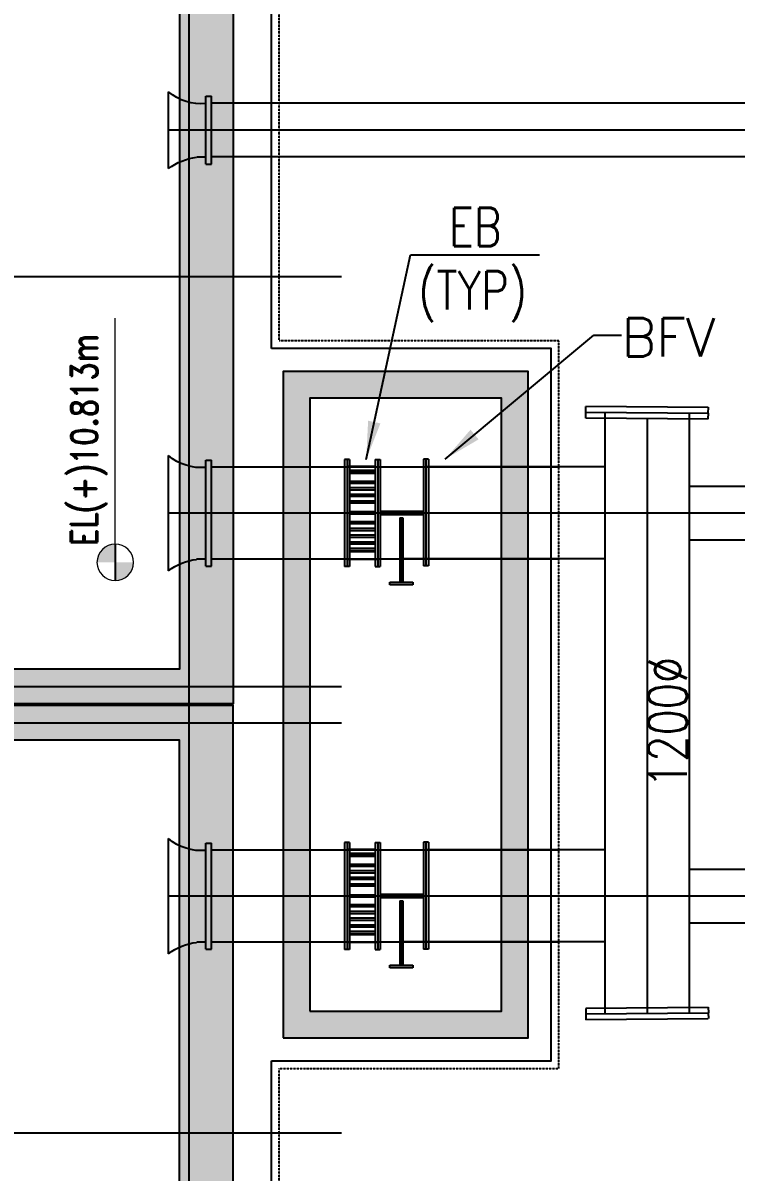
# Model space of a CAD drawing. Header units: millimetres. Extents: x -7644 to 230040, y 17031 to 222323.
# Drawn here: x 54782 to 64085, y 177252 to 192252 of the extents above; entities that cross this region are included whole.
import ezdxf

# ---------------------------------------------------------------- set-up
doc = ezdxf.new("R2010")
doc.units = ezdxf.units.MM
doc.header["$LTSCALE"] = 4
doc.header["$MEASUREMENT"] = 0
doc.linetypes.add('CENTER', pattern=[2, 1.25, -0.25, 0.25, -0.25])
doc.linetypes.add('HIDDEN', pattern=[0.375, 0.25, -0.125])
doc.layers.add('C - E - Text 2.5', color=3, linetype='CENTER', lineweight=35)
doc.layers.add('Object', color=7, linetype='Continuous', lineweight=0)
for name, color, linetype in [('CENTER', 252, 'CENTER'), ('DIM', 8, 'Continuous'), ('GD NAME', 6, 'CENTER'), ('GRID', 8, 'CENTER'), ('HATCH', 253, 'Continuous'), ('MOTOR', 252, 'Continuous'), ('PCC', 8, 'HIDDEN'), ('PIPE LINE(MOTOR)', 142, 'Continuous'), ('RCC WALL', 7, 'Continuous'), ('txt-2', 7, 'Continuous')]:
    doc.layers.add(name, color=color, linetype=linetype)
doc.styles.add('Mano', font='romand.shx', dxfattribs={"height": 3})
doc.styles.add('ROMANS', font='ROMANS')
doc.dimstyles.new('1-75N', dxfattribs={"dimscale": 75, "dimtxt": 5, "dimasz": 5, "dimexe": 1.25, "dimexo": 1.25, "dimgap": 1.25, "dimtad": 1, "dimdec": 0, "dimdsep": 46, "dimtxsty": 'ROMANS', "dimcen": 1, "dimclrd": 8, "dimclre": 8, "dimclrt": 5, "dimadec": 0, "dimazin": 0, "dimtfac": 1, "dimtdec": 0, "dimtmove": 0, "dimatfit": 3, "dimfxl": 1, "dimarcsym": 0})

# ---------------------------------------------------------------- blocks, each defined once
blk = doc.blocks.new('MECH')
at = {"layer": 'HATCH'}
h = blk.add_hatch(color=256, dxfattribs=at)
h.dxf.hatch_style = 1
h.paths.add_polyline_path([(-8501, 2370), (-8501, -130), (-16501, -130), (-16501, 2370)], flags=16)
h.paths.add_polyline_path([(-8151, 2720), (-8151, -480), (-16851, -480), (-16851, 2720)])
at = {"layer": 'CENTER'}
for points in [[(-20001, -5430), (-20000, 4215)], [(-15001, -5430), (-15000, 4215)], [(-10001, -5430), (-10000, 4215)]]:
    blk.add_lwpolyline(points, dxfattribs=at)
at = {"layer": 'CENTER', "elevation": 0}
blk.add_lwpolyline([(-16240, -2030), (-8471, -2030)], dxfattribs=at)
at = {"layer": 'MOTOR'}
for p, q in [((-15701, 1852, 0), (-15701, 1918, 0)), ((-15701, 1918, 0), (-14305, 1918, 0)), ((-15701, 1885, 0), (-14305, 1885, 0)), ((-15701, 1852, 0), (-14305, 1852, 0)), ((-15609, 1518, 0), (-15609, 1885, 0)), ((-15559, 1518, 0), (-15559, 1852, 0)), ((-15545, 1518, 0), (-15545, 1852, 0)), ((-15518, 1518, 0), (-15518, 1852, 0)), ((-15416, 1518, 0), (-15416, 1852, 0)), ((-15415, 1518, 0), (-15415, 1852, 0)), ((-15388, 1518, 0), (-15388, 1852, 0)), ((-15331, 1518, 0), (-15331, 1852, 0)), ((-15331, 1518, 0), (-15331, 1852, 0)), ((-15303, 1518, 0), (-15303, 1852, 0)), ((-15246, 1518, 0), (-15246, 1852, 0)), ((-15218, 1518, 0), (-15218, 1852, 0)), ((-15158, 1518, 0), (-15158, 1852, 0)), ((-15130, 1518, 0), (-15130, 1852, 0)), ((-15016, 1518, 0), (-15016, 1852, 0)), ((-14988, 1518, 0), (-14988, 1852, 0)), ((-14887, 1518, 0), (-14887, 1852, 0)), ((-14860, 1518, 0), (-14860, 1852, 0)), ((-14800, 1518, 0), (-14800, 1852, 0)), ((-14772, 1518, 0), (-14772, 1852, 0)), ((-14712, 1518, 0), (-14712, 1852, 0)), ((-14684, 1518, 0), (-14684, 1852, 0)), ((-14624, 1518, 0), (-14624, 1852, 0)), ((-14596, 1518, 0), (-14596, 1852, 0)), ((-14539, 1518, 0), (-14539, 1852, 0)), ((-14511, 1518, 0), (-14511, 1852, 0)), ((-14498, 1518, 0), (-14498, 1852, 0)), ((-14395, 1485, 0), (-14395, 1885, 0)), ((-14305, 1852, 0), (-14305, 1918, 0)), ((-10701, 1852, 0), (-10701, 1918, 0)), ((-10701, 1918, 0), (-9305, 1918, 0)), ((-10701, 1885, 0), (-9305, 1885, 0)), ((-10701, 1852, 0), (-9305, 1852, 0)), ((-10609, 1518, 0), (-10609, 1885, 0)), ((-10559, 1518, 0), (-10559, 1852, 0)), ((-10545, 1518, 0), (-10545, 1852, 0)), ((-10518, 1518, 0), (-10518, 1852, 0)), ((-10416, 1518, 0), (-10416, 1852, 0)), ((-10415, 1518, 0), (-10415, 1852, 0)), ((-10388, 1518, 0), (-10388, 1852, 0)), ((-10331, 1518, 0), (-10331, 1852, 0)), ((-10331, 1518, 0), (-10331, 1852, 0)), ((-10303, 1518, 0), (-10303, 1852, 0)), ((-10246, 1518, 0), (-10246, 1852, 0)), ((-10218, 1518, 0), (-10218, 1852, 0)), ((-10158, 1518, 0), (-10158, 1852, 0)), ((-10130, 1518, 0), (-10130, 1852, 0)), ((-10016, 1518, 0), (-10016, 1852, 0)), ((-9988, 1518, 0), (-9988, 1852, 0)), ((-9887, 1518, 0), (-9887, 1852, 0)), ((-9860, 1518, 0), (-9860, 1852, 0)), ((-9800, 1518, 0), (-9800, 1852, 0)), ((-9772, 1518, 0), (-9772, 1852, 0)), ((-9712, 1518, 0), (-9712, 1852, 0)), ((-9684, 1518, 0), (-9684, 1852, 0)), ((-9624, 1518, 0), (-9624, 1852, 0)), ((-9596, 1518, 0), (-9596, 1852, 0)), ((-9539, 1518, 0), (-9539, 1852, 0)), ((-9511, 1518, 0), (-9511, 1852, 0)), ((-9498, 1518, 0), (-9498, 1852, 0)), ((-9395, 1485, 0), (-9395, 1885, 0)), ((-9305, 1852, 0), (-9305, 1918, 0)), ((-15701, 1518, 0), (-15701, 1452, 0)), ((-15701, 1518, 0), (-14305, 1518, 0)), ((-15701, 1518, 0), (-15701, 1452, 0)), ((-15686, 1518, 0), (-14305, 1518, 0)), ((-14305, 1518, 0), (-14305, 1452, 0)), ((-14305, 1518, 0), (-14305, 1452, 0)), ((-10701, 1518, 0), (-10701, 1452, 0)), ((-10701, 1518, 0), (-10701, 1452, 0)), ((-10701, 1518, 0), (-9305, 1518, 0)), ((-10686, 1518, 0), (-9305, 1518, 0)), ((-9305, 1518, 0), (-9305, 1452, 0)), ((-9305, 1518, 0), (-9305, 1452, 0)), ((-15701, 1485, 0), (-14305, 1485, 0)), ((-15701, 1452, 0), (-14305, 1452, 0)), ((-15651, 1485, 0), (-14355, 1485, 0)), ((-15651, 1452, 0), (-14355, 1452, 0)), ((-15602, 1485, 0), (-15608, 855, 0)), ((-15025, 1452, 0), (-15030, 888, 0)), ((-14979, 1452, 0), (-14984, 888, 0)), ((-14407, 855, 0), (-14401, 1485, 0)), ((-10701, 1485, 0), (-9305, 1485, 0)), ((-10701, 1452, 0), (-9305, 1452, 0)), ((-10651, 1485, 0), (-9355, 1485, 0)), ((-10651, 1452, 0), (-9355, 1452, 0)), ((-10602, 1485, 0), (-10608, 855, 0)), ((-10025, 1452, 0), (-10030, 888, 0)), ((-9979, 1452, 0), (-9984, 888, 0)), ((-9407, 855, 0), (-9401, 1485, 0)), ((-14067, 1326, 0), (-14102, 1326, 0)), ((-14102, 1326, 0), (-14102, 1176, 0)), ((-14067, 1026, 0), (-14067, 1326, 0)), ((-9067, 1326, 0), (-9102, 1326, 0)), ((-9102, 1326, 0), (-9102, 1176, 0)), ((-9067, 1026, 0), (-9067, 1326, 0)), ((-14941, 1196, 0), (-14102, 1196, 0)), ((-14941, 1196, 0), (-14941, 1156, 0)), ((-14941, 1176, 0), (-14102, 1176, 0)), ((-14941, 1156, 0), (-14102, 1156, 0)), ((-14102, 1176, 0), (-14102, 1026, 0)), ((-9941, 1196, 0), (-9102, 1196, 0)), ((-9941, 1196, 0), (-9941, 1156, 0)), ((-9941, 1176, 0), (-9102, 1176, 0)), ((-9941, 1156, 0), (-9102, 1156, 0)), ((-9102, 1176, 0), (-9102, 1026, 0)), ((-14102, 1026, 0), (-14067, 1026, 0)), ((-9102, 1026, 0), (-9067, 1026, 0)), ((-15707, 822, 0), (-15707, 888, 0)), ((-15707, 888, 0), (-14311, 888, 0)), ((-15707, 855, 0), (-14311, 855, 0)), ((-15707, 822, 0), (-14311, 822, 0)), ((-14311, 822, 0), (-14311, 888, 0)), ((-10707, 822, 0), (-10707, 888, 0)), ((-10707, 888, 0), (-9311, 888, 0)), ((-10707, 855, 0), (-9311, 855, 0)), ((-10707, 822, 0), (-9311, 822, 0)), ((-9311, 822, 0), (-9311, 888, 0))]:
    blk.add_line(p, q, dxfattribs=at)
at = {"layer": 'PCC', "elevation": 0}
blk.add_lwpolyline([(-7751, 2770), (-7751, -880), (-17251, -880), (-17251, 2770)], dxfattribs=at)
at = {"layer": 'PIPE LINE(MOTOR)'}
for p, q in [((-19648, 3727, 0), (-19648, 3847, 0)), ((-14399, 3727), (-14399, 3848)), ((-9399, 3727), (-9399, 3847)), ((-20443, 3727, 0), (-20443, 3655, 0)), ((-19558, 3727, 0), (-20443, 3727, 0)), ((-19558, 3655, 0), (-20443, 3655, 0)), ((-20353, -5576), (-20353, 3655, 0)), ((-19653, -5576), (-19653, 3655, 0)), ((-19558, 3727, 0), (-19558, 3655, 0)), ((-15692, 3727), (-15692, 3655)), ((-14309, 3727), (-15692, 3727)), ((-14309, 3655), (-15692, 3655)), ((-15600, -889, 0), (-15600, 3655, 0)), ((-14401, -889, 0), (-14401, 3655, 0)), ((-14309, 3727), (-14309, 3655)), ((-10692, 3727), (-10692, 3655)), ((-9309, 3727), (-10692, 3727)), ((-9309, 3655), (-10692, 3655)), ((-10600, -889, 0), (-10600, 3655, 0)), ((-9401, -889, 0), (-9401, 3655, 0)), ((-9309, 3727), (-9309, 3655)), ((-15605, -1480, 0), (-15605, 855, 0)), ((-14406, -1480, 0), (-14406, 855, 0)), ((-10605, -1480, 0), (-10605, 855, 0)), ((-9406, -1480, 0), (-9406, 855, 0)), ((-16396, -1230, 0), (-16383, -2829, 0)), ((-16317, -1230, 0), (-16392, -1231, 0)), ((-16321, -1230, 0), (-16308, -2829, 0)), ((-16321, -1230, 0), (-16308, -2829, 0)), ((-16242, -1230, 0), (-16317, -1231, 0)), ((-16246, -1230, 0), (-16233, -2829, 0)), ((-8540, -1230, 0), (-8553, -2829, 0)), ((-8536, -1230, 0), (-8461, -1231, 0)), ((-8465, -1230, 0), (-8478, -2829, 0)), ((-8465, -1230, 0), (-8478, -2829, 0)), ((-8461, -1230, 0), (-8386, -1231, 0)), ((-8390, -1230, 0), (-8403, -2829, 0)), ((-15350, -5576, 0), (-15350, -2579, 0)), ((-14650, -5576, 0), (-14650, -2579, 0)), ((-10350, -5576, 0), (-10350, -2579, 0)), ((-9650, -5576, 0), (-9650, -2579, 0)), ((-16308, -2829, 0), (-16383, -2830, 0)), ((-16233, -2829, 0), (-16308, -2830, 0)), ((-8553, -2829, 0), (-8478, -2830, 0)), ((-8478, -2829, 0), (-8403, -2830, 0))]:
    blk.add_line(p, q, dxfattribs=at)
at = {"layer": 'PIPE LINE(MOTOR)', "elevation": 0}
for points in [[(-19498, 4215), (-20503, 4215)], [(-14249, 4215), (-15752, 4215)], [(-9249, 4215), (-10752, 4215)], [(-16319, -1480), (-8467, -1480)], [(-16310, -2579), (-8476, -2579)]]:
    blk.add_lwpolyline(points, dxfattribs=at)
at = {"layer": 'PIPE LINE(MOTOR)'}
for centre, radius, start, end in [((-20996, 3790, 0), 651, 354.4138, 40.7102), ((-18886, 3751, 0), 768, 142.8264, 172.7632), ((-16246, 3790), 651, 354.4138, 40.7102), ((-13636, 3751), 768, 142.8264, 172.7632), ((-11246, 3790), 651, 354.4138, 40.7102), ((-8636, 3751), 768, 142.8264, 172.7632)]:
    blk.add_arc(centre, radius, start, end, dxfattribs=at)
at = {"layer": 'RCC WALL', "elevation": 0}
blk.add_lwpolyline([(-7851, 2870), (-7851, -780), (-17151, -780), (-17151, 2870)], dxfattribs=at)
for points in [[(-8151, 2720), (-8151, -480), (-16851, -480), (-16851, 2720)], [(-8501, 2370), (-8501, -130), (-16501, -130), (-16501, 2370)]]:
    blk.add_lwpolyline(points, close=True, dxfattribs=at)
blk = doc.blocks.new('A$C472B03D5')
at = {"layer": 'DIM'}
h = blk.add_hatch(color=1, dxfattribs=at)
h.dxf.hatch_style = 1
h.paths.add_polyline_path([(0, 0), (-238, 0), (-238, -238, 0.414214)])
h.paths.add_polyline_path([(-238, 0), (-238, 238, 0.414214), (-476, 0)])
at = {"layer": 'DIM', "color": 1}
blk.add_line((0, 0), (-476, 0), dxfattribs=at)
at = {"layer": 'Object'}
blk.add_lwpolyline([(0, 0), (2950, 0)], dxfattribs=at)
blk.add_circle((-238, 0), 238, dxfattribs=at)

msp = doc.modelspace()

# ---------------------------------------------------------------- hatches: boundary and pattern name
at = {"layer": 'HATCH'}
h = msp.add_hatch(color=256, dxfattribs=at)
h.dxf.hatch_style = 1
h.paths.add_polyline_path([(56825.2, 198815.3), (56825.3, 183815.3), (13725.2, 183815.3), (13725.2, 213815.3), (39725.2, 213815.3), (39725.2, 198815.3)], flags=16)
h.paths.add_polyline_path([(40175.2, 199265.3), (40175.2, 214265.3), (13275.2, 214265.3), (13275.2, 183365.3), (57525.2, 183365.3), (57525.1, 199265.3)])
h = msp.add_hatch(color=256, dxfattribs=at)
h.dxf.hatch_style = 1
h.paths.add_polyline_path([(39725.2, 167890.3), (56825.2, 167890.3), (56825.3, 182890.3), (13725.2, 182890.3), (13725.2, 152890.5), (39725.2, 152890.5)], flags=16)
h.paths.add_polyline_path([(40175.2, 167440.3), (57525.2, 167440.3), (57525.3, 183340.3), (13275.2, 183340.3), (13275.2, 152440.5), (40175.2, 152440.5)])

# ---------------------------------------------------------------- linework, layer by layer
at = {"layer": 'GRID'}
for points in [[(56950.2, 165969.1), (56950.2, 221059.9)], [(1852.4, 188940.3), (58935.7, 188940.3)], [(1852.4, 183590.3), (58935.7, 183590.3)], [(3934.8, 183115.3), (58935.7, 183115.3)], [(1852.4, 177765.3), (58935.7, 177765.3)]]:
    msp.add_lwpolyline(points, dxfattribs=at)
at = {"layer": 'PCC'}
for points in [[(58125.2, 188103.2), (58125.2, 199865.5), (40775.2, 199865.5), (40775.2, 214865.3), (12675.2, 214865.3), (12675.2, 187552.8)], [(12675.2, 179152.8), (12675.2, 151840.5), (40775.2, 151840.5), (40775.2, 166840.3), (58125.2, 166840.2), (58125.2, 178603.2)]]:
    msp.add_lwpolyline(points, dxfattribs=at)
at = {"layer": 'RCC WALL'}
msp.add_lwpolyline([(58025.2, 188003.2), (58025.2, 199765.5), (40675.2, 199765.5), (40675.2, 214765.3), (12775.2, 214765.3), (12775.2, 151940.5), (40675.2, 151940.5), (40675.2, 166940.3), (58025.2, 166940.2), (58025.2, 178703.2)], dxfattribs=at)
for points in [[(40175.2, 199265.3), (57525.2, 199265.3), (57525.3, 183365.3), (13275.2, 183365.3), (13275.2, 214265.3), (40175.2, 214265.3)], [(39725.2, 198815.3), (56825.2, 198815.3), (56825.3, 183815.3), (13725.2, 183815.3), (13725.2, 213815.3), (39725.2, 213815.3)], [(40175.2, 167440.3), (57525.2, 167440.3), (57525.3, 183340.3), (13275.2, 183340.3), (13275.2, 152440.5), (40175.2, 152440.5)], [(39725.2, 167890.3), (56825.2, 167890.3), (56825.3, 182890.3), (13725.2, 182890.3), (13725.2, 152890.5), (39725.2, 152890.5)]]:
    msp.add_lwpolyline(points, close=True, dxfattribs=at)

# ---------------------------------------------------------------- block references
at = {"layer": 'GD NAME', "xscale": -1, "rotation": 270}
msp.add_blockref('A$C472B03D5', (55985.3, 185448.3), dxfattribs=at)
at = {"layer": 'MOTOR', "xscale": -1, "rotation": 90.0001189127853}
msp.add_blockref('MECH', (60895.2, 170852, 0), dxfattribs=at)

# ---------------------------------------------------------------- texts
at = {"layer": 'C - E - Text 2.5', "style": 'Mano', "width": 0.8}
msp.add_text('EL(+)10.813m', height=350, rotation=90, dxfattribs=at).set_placement((55755.8, 185424.6))
at = {"layer": 'txt-2', "style": 'ROMANS', "width": 0.8}
for s, rotation, p in [('EB', 0, (60337.9, 189339.8, 0)), ('(TYP)', 0, (59937.7, 188510.9, 0)), ('1200%%C', 90, (63444, 182263.4))]:
    msp.add_text(s, height=500, rotation=rotation, dxfattribs=at).set_placement(p)
at = {"layer": 'txt-2', "style": 'ROMANS'}
msp.add_text('BFV', height=500, rotation=0, dxfattribs=at).set_placement((62594.5, 187898, 0))

# ---------------------------------------------------------------- leaders
at = {"layer": 'DIM'}
for points in [[(59260.1, 186553.4, 0), (59836.9, 189226.6, 0), (61519.3, 189226.6, 0)], [(60290.1, 186558.6, 0), (62230.3, 188178.3, 0), (62590.7, 188178.3, 0)]]:
    msp.add_leader(points, dimstyle='1-75N', override={"dimscale": 100, "dimtad": 0}, dxfattribs=at)

doc.saveas('drawing.dxf')
